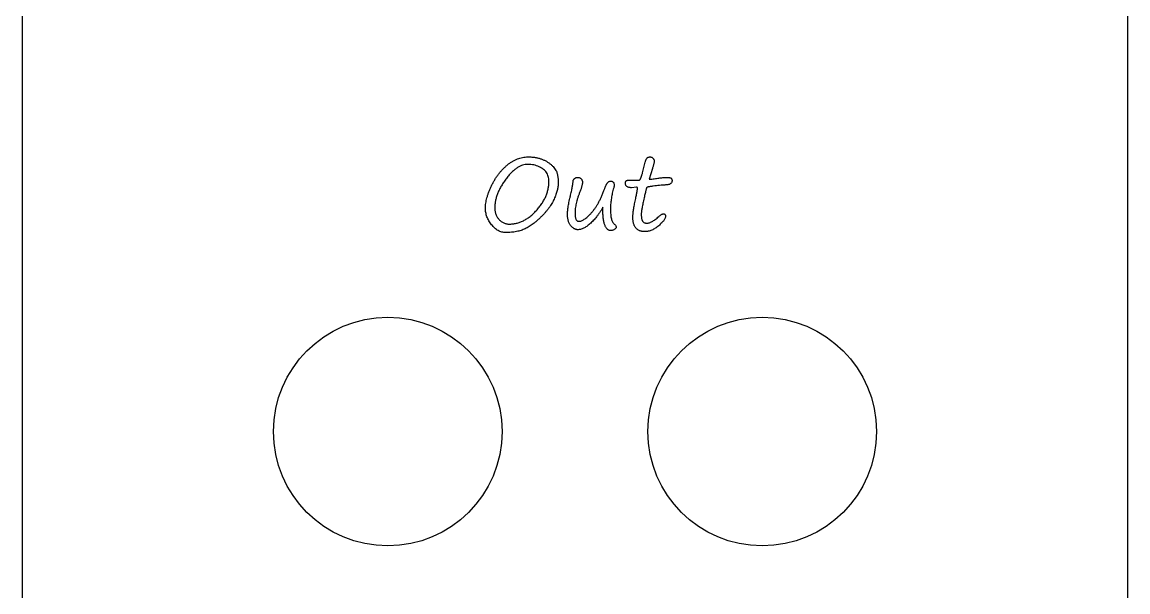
# Model space of a CAD drawing. Extents: x 87 to 117, y 47 to 176.
# Drawn here: x 86.72 to 116.72, y 62.83 to 78.28 of the extents above; entities that cross this region are included whole.
import ezdxf

# ---------------------------------------------------------------- set-up
doc = ezdxf.new("R2010")
doc.units = 0
doc.layers.get('0').update_dxf_attribs({"linetype": 'CONTINUOUS'})

msp = doc.modelspace()

# ---------------------------------------------------------------- linework, layer by layer
at = {"color": 7, "linetype": 'CONTINUOUS'}
for p, q in [((86.719, 172.625), (86.719, 50.625)), ((116.719, 50.625), (116.719, 172.625)), ((103.818, 74.308), (103.734, 74.017)), ((103.164, 73.992), (103.438, 73.992)), ((103.384, 73.802), (103.25, 73.789)), ((102.476, 73.172), (102.476, 73.216))]:
    msp.add_line(p, q, dxfattribs=at)
for centre in [(96.639, 67.175), (106.799, 67.175)]:
    msp.add_circle(centre, 3.1, dxfattribs=at)
for points, knots in [([(99.288, 73.227), (99.289, 73.25), (99.29, 73.296), (99.298, 73.368), (99.311, 73.441), (99.329, 73.517), (99.352, 73.595), (99.381, 73.676), (99.414, 73.759), (99.453, 73.843), (99.495, 73.927), (99.541, 74.007), (99.59, 74.084), (99.643, 74.156), (99.698, 74.225), (99.757, 74.29), (99.819, 74.35), (99.883, 74.407), (99.95, 74.458), (100.017, 74.503), (100.086, 74.54), (100.155, 74.571), (100.225, 74.595), (100.295, 74.613), (100.366, 74.622), (100.414, 74.624), (100.438, 74.625)], [0, 0, 0, 0, 0.035049, 0.071279, 0.1093, 0.148795, 0.190378, 0.233729, 0.279252, 0.326808, 0.374874, 0.422207, 0.468378, 0.514074, 0.558866, 0.603179, 0.647158, 0.690952, 0.733743, 0.774996, 0.814447, 0.853009, 0.890244, 0.927148, 0.963525, 1, 1, 1, 1]), ([(100.44, 74.422), (100.415, 74.421), (100.364, 74.418), (100.288, 74.398), (100.213, 74.367), (100.138, 74.321), (100.062, 74.264), (99.988, 74.194), (99.912, 74.112), (99.839, 74.019), (99.771, 73.92), (99.71, 73.821), (99.658, 73.722), (99.615, 73.624), (99.582, 73.526), (99.559, 73.43), (99.544, 73.334), (99.542, 73.27), (99.541, 73.239)], [0, 0, 0, 0, 0.0469565, 0.095231, 0.145943, 0.2003305, 0.2592008, 0.3231354, 0.3926949, 0.4681268, 0.544769, 0.6178814, 0.6874198, 0.7542857, 0.8183242, 0.8804701, 0.9407583, 1, 1, 1, 1]), ([(100.438, 74.625), (100.473, 74.624), (100.541, 74.623), (100.637, 74.613), (100.725, 74.596), (100.804, 74.572), (100.876, 74.541), (100.944, 74.506), (101.008, 74.464), (101.068, 74.416), (101.121, 74.366), (101.166, 74.315), (101.2, 74.262), (101.221, 74.216), (101.233, 74.178), (101.241, 74.148), (101.248, 74.114), (101.253, 74.078), (101.258, 74.039), (101.261, 73.998), (101.262, 73.954), (101.263, 73.924), (101.263, 73.908)], [0, 0, 0, 0, 0.084864, 0.162464, 0.233672, 0.29909, 0.361157, 0.422541, 0.48404, 0.545756, 0.605301, 0.659603, 0.709915, 0.756685, 0.780393, 0.805665, 0.833201, 0.862448, 0.893775, 0.926909, 0.96251, 1, 1, 1, 1]), ([(101.01, 73.954), (101.009, 73.979), (101.008, 74.026), (100.996, 74.093), (100.977, 74.152), (100.949, 74.204), (100.912, 74.249), (100.866, 74.289), (100.811, 74.326), (100.747, 74.359), (100.677, 74.387), (100.602, 74.407), (100.522, 74.42), (100.468, 74.422), (100.44, 74.422)], [0, 0, 0, 0, 0.089873, 0.170829, 0.243959, 0.312175, 0.380033, 0.453026, 0.532315, 0.619188, 0.710629, 0.803587, 0.899693, 1, 1, 1, 1]), ([(103.438, 73.992), (103.443, 73.992), (103.452, 73.993), (103.465, 73.998), (103.477, 74.006), (103.487, 74.016), (103.494, 74.027), (103.5, 74.039), (103.507, 74.055), (103.515, 74.075), (103.522, 74.099), (103.531, 74.126), (103.541, 74.157), (103.56, 74.228), (103.589, 74.336), (103.612, 74.434), (103.623, 74.482)], [0, 0, 0, 0, 0.024958, 0.050556, 0.077253, 0.10612, 0.12452, 0.149952, 0.181929, 0.220923, 0.267031, 0.319828, 0.380019, 0.446711, 0.726454, 1, 1, 1, 1]), ([(103.623, 74.482), (103.626, 74.493), (103.631, 74.514), (103.642, 74.544), (103.655, 74.568), (103.67, 74.589), (103.687, 74.605), (103.706, 74.616), (103.727, 74.623), (103.741, 74.624), (103.749, 74.625)], [0, 0, 0, 0, 0.168311, 0.31708, 0.451327, 0.57176, 0.681311, 0.78588, 0.890449, 1, 1, 1, 1]), ([(103.749, 74.625), (103.758, 74.624), (103.776, 74.623), (103.8, 74.615), (103.822, 74.602), (103.839, 74.584), (103.852, 74.564), (103.863, 74.544), (103.869, 74.525), (103.87, 74.512), (103.87, 74.506)], [0, 0, 0, 0, 0.146302, 0.279066, 0.41077, 0.5450503, 0.6772769, 0.794292, 0.9023918, 1, 1, 1, 1]), ([(103.87, 74.506), (103.87, 74.503), (103.87, 74.497), (103.867, 74.484), (103.862, 74.467), (103.857, 74.445), (103.849, 74.418), (103.841, 74.385), (103.83, 74.348), (103.822, 74.322), (103.818, 74.308)], [0, 0, 0, 0, 0.036918, 0.097933, 0.183701, 0.295245, 0.433542, 0.5976, 0.786588, 1, 1, 1, 1]), ([(101.263, 73.908), (101.263, 73.893), (101.262, 73.861), (101.256, 73.813), (101.248, 73.762), (101.235, 73.71), (101.22, 73.656), (101.201, 73.6), (101.178, 73.542), (101.153, 73.482), (101.124, 73.422), (101.09, 73.362), (101.053, 73.302), (101.012, 73.243), (100.967, 73.183), (100.918, 73.125), (100.866, 73.066), (100.81, 73.009), (100.753, 72.954), (100.696, 72.902), (100.639, 72.854), (100.584, 72.811), (100.529, 72.771), (100.475, 72.735), (100.421, 72.704), (100.369, 72.676), (100.314, 72.652), (100.256, 72.63), (100.195, 72.613), (100.131, 72.599), (100.062, 72.587), (99.991, 72.58), (99.915, 72.575), (99.864, 72.574), (99.838, 72.574)], [0, 0, 0, 0, 0.021737, 0.044519, 0.068451, 0.093628, 0.120077, 0.147733, 0.177009, 0.207534, 0.239091, 0.271338, 0.304365, 0.338256, 0.373127, 0.408859, 0.445806, 0.483623, 0.521311, 0.557595, 0.592116, 0.625175, 0.657079, 0.687515, 0.716399, 0.744306, 0.771907, 0.800573, 0.830312, 0.861307, 0.893695, 0.927692, 0.963042, 1, 1, 1, 1]), ([(99.931, 72.802), (99.964, 72.803), (100.031, 72.806), (100.129, 72.823), (100.225, 72.852), (100.32, 72.893), (100.411, 72.945), (100.502, 73.009), (100.589, 73.085), (100.673, 73.17), (100.751, 73.261), (100.82, 73.356), (100.878, 73.452), (100.927, 73.549), (100.964, 73.649), (100.99, 73.749), (101.007, 73.851), (101.009, 73.92), (101.01, 73.954)], [0, 0, 0, 0, 0.057854, 0.115311, 0.173239, 0.23237, 0.293229, 0.356876, 0.423667, 0.493998, 0.564717, 0.632468, 0.697239, 0.760066, 0.820981, 0.88096, 0.940341, 1, 1, 1, 1]), ([(101.599, 73.587), (101.604, 73.61), (101.615, 73.654), (101.629, 73.717), (101.641, 73.775), (101.65, 73.828), (101.658, 73.875), (101.664, 73.917), (101.667, 73.954), (101.668, 73.977), (101.668, 73.987)], [0, 0, 0, 0, 0.173766, 0.33318, 0.478063, 0.610388, 0.727526, 0.83242, 0.923154, 1, 1, 1, 1]), ([(101.668, 73.987), (101.671, 73.994), (101.678, 74.006), (101.69, 74.023), (101.704, 74.037), (101.719, 74.048), (101.736, 74.057), (101.754, 74.063), (101.773, 74.067), (101.787, 74.068), (101.794, 74.068)], [0, 0, 0, 0, 0.137771, 0.266356, 0.388424, 0.506505, 0.625115, 0.744593, 0.869699, 1, 1, 1, 1]), ([(101.794, 74.068), (101.803, 74.067), (101.821, 74.067), (101.846, 74.059), (101.868, 74.046), (101.887, 74.028), (101.902, 74.009), (101.913, 73.988), (101.92, 73.967), (101.921, 73.953), (101.921, 73.946)], [0, 0, 0, 0, 0.1422031, 0.2734547, 0.4022487, 0.5325605, 0.6609084, 0.7795012, 0.8902337, 1, 1, 1, 1]), ([(101.921, 73.946), (101.921, 73.937), (101.92, 73.92), (101.917, 73.892), (101.911, 73.863), (101.904, 73.83), (101.894, 73.796), (101.881, 73.759), (101.867, 73.719), (101.857, 73.692), (101.851, 73.678)], [0, 0, 0, 0, 0.089672, 0.18843, 0.296903, 0.41519, 0.545255, 0.68598, 0.837087, 1, 1, 1, 1]), ([(102.504, 73.714), (102.509, 73.726), (102.518, 73.75), (102.531, 73.785), (102.543, 73.816), (102.555, 73.843), (102.566, 73.867), (102.576, 73.888), (102.586, 73.905), (102.598, 73.923), (102.614, 73.941), (102.637, 73.955), (102.663, 73.965), (102.682, 73.966), (102.691, 73.967)], [0, 0, 0, 0, 0.11911, 0.228579, 0.327326, 0.415844, 0.494809, 0.563207, 0.621724, 0.670017, 0.754936, 0.834885, 0.914894, 1, 1, 1, 1]), ([(102.691, 73.967), (102.698, 73.966), (102.712, 73.966), (102.731, 73.96), (102.747, 73.951), (102.76, 73.937), (102.77, 73.92), (102.777, 73.899), (102.781, 73.874), (102.781, 73.857), (102.782, 73.847)], [0, 0, 0, 0, 0.125776, 0.237293, 0.344306, 0.450917, 0.566275, 0.691708, 0.835071, 1, 1, 1, 1]), ([(102.782, 73.847), (102.781, 73.844), (102.78, 73.833), (102.775, 73.813), (102.767, 73.785), (102.761, 73.764), (102.757, 73.751)], [0, 0, 0, 0, 0.116598, 0.320505, 0.614296, 1, 1, 1, 1]), ([(103.086, 73.918), (103.086, 73.924), (103.086, 73.935), (103.09, 73.95), (103.096, 73.963), (103.105, 73.974), (103.116, 73.982), (103.13, 73.988), (103.146, 73.991), (103.158, 73.992), (103.164, 73.992)], [0, 0, 0, 0, 0.141703, 0.264052, 0.379006, 0.490911, 0.598871, 0.717014, 0.851885, 1, 1, 1, 1]), ([(103.25, 73.789), (103.237, 73.79), (103.213, 73.79), (103.179, 73.796), (103.151, 73.806), (103.127, 73.82), (103.108, 73.839), (103.095, 73.862), (103.087, 73.889), (103.086, 73.908), (103.086, 73.918)], [0, 0, 0, 0, 0.1611368, 0.3043309, 0.4297694, 0.5444327, 0.650011, 0.7578461, 0.8733822, 1, 1, 1, 1]), ([(103.415, 73.781), (103.414, 73.784), (103.414, 73.79), (103.407, 73.798), (103.396, 73.801), (103.388, 73.801), (103.384, 73.802)], [0, 0, 0, 0, 0.222352, 0.423195, 0.677559, 1, 1, 1, 1]), ([(104.2, 73.865), (104.168, 73.863), (104.106, 73.859), (104.014, 73.851), (103.927, 73.842), (103.857, 73.833), (103.805, 73.826), (103.771, 73.821), (103.742, 73.816), (103.717, 73.812), (103.698, 73.808), (103.683, 73.804), (103.672, 73.8), (103.664, 73.796), (103.661, 73.784), (103.654, 73.768), (103.647, 73.741), (103.638, 73.705), (103.627, 73.66), (103.615, 73.606), (103.6, 73.543), (103.584, 73.474), (103.569, 73.403), (103.555, 73.336), (103.543, 73.276), (103.533, 73.223), (103.526, 73.176), (103.52, 73.136), (103.517, 73.103), (103.516, 73.083), (103.516, 73.075)], [0, 0, 0, 0, 0.074765, 0.146517, 0.215584, 0.281681, 0.311967, 0.338883, 0.361776, 0.381262, 0.396803, 0.409045, 0.417666, 0.422816, 0.430014, 0.444107, 0.465658, 0.494405, 0.530431, 0.573968, 0.624487, 0.682521, 0.741462, 0.794568, 0.842454, 0.884941, 0.921927, 0.953133, 0.979246, 1, 1, 1, 1]), ([(103.734, 74.017), (103.779, 74.022), (103.866, 74.031), (103.952, 74.044), (103.994, 74.05)], [0, 0, 0, 0, 0.515874, 1, 1, 1, 1]), ([(103.994, 74.05), (104.014, 74.053), (104.05, 74.058), (104.103, 74.064), (104.151, 74.067), (104.181, 74.067), (104.196, 74.068)], [0, 0, 0, 0, 0.289915, 0.551492, 0.788677, 1, 1, 1, 1]), ([(104.196, 74.068), (104.211, 74.068), (104.239, 74.067), (104.276, 74.064), (104.304, 74.059), (104.324, 74.05), (104.337, 74.038), (104.346, 74.023), (104.351, 74.004), (104.351, 73.99), (104.351, 73.983)], [0, 0, 0, 0, 0.225432, 0.407317, 0.543324, 0.640723, 0.719765, 0.80171, 0.893783, 1, 1, 1, 1]), ([(104.351, 73.983), (104.351, 73.974), (104.35, 73.958), (104.343, 73.935), (104.331, 73.915), (104.313, 73.899), (104.292, 73.885), (104.265, 73.875), (104.234, 73.868), (104.212, 73.866), (104.2, 73.865)], [0, 0, 0, 0, 0.119926, 0.227994, 0.333549, 0.441383, 0.558619, 0.686565, 0.833634, 1, 1, 1, 1]), ([(101.516, 73.071), (101.516, 73.086), (101.517, 73.119), (101.521, 73.17), (101.527, 73.227), (101.537, 73.289), (101.549, 73.356), (101.563, 73.429), (101.579, 73.506), (101.592, 73.56), (101.599, 73.587)], [0, 0, 0, 0, 0.088315, 0.187453, 0.296031, 0.415765, 0.546026, 0.686761, 0.838016, 1, 1, 1, 1]), ([(101.851, 73.678), (101.84, 73.65), (101.82, 73.597), (101.793, 73.517), (101.77, 73.439), (101.752, 73.365), (101.737, 73.295), (101.727, 73.226), (101.72, 73.161), (101.719, 73.119), (101.719, 73.098)], [0, 0, 0, 0, 0.147856, 0.288901, 0.423342, 0.550938, 0.671896, 0.78701, 0.896052, 1, 1, 1, 1]), ([(101.821, 72.878), (101.833, 72.879), (101.857, 72.88), (101.893, 72.892), (101.932, 72.909), (101.973, 72.934), (102.016, 72.965), (102.061, 73.003), (102.108, 73.048), (102.158, 73.099), (102.207, 73.157), (102.255, 73.22), (102.302, 73.289), (102.346, 73.364), (102.389, 73.443), (102.429, 73.528), (102.468, 73.619), (102.492, 73.682), (102.504, 73.714)], [0, 0, 0, 0, 0.0305, 0.063883, 0.101631, 0.144036, 0.191027, 0.243597, 0.301737, 0.365849, 0.433873, 0.504844, 0.578804, 0.655992, 0.736477, 0.820566, 0.908427, 1, 1, 1, 1]), ([(102.757, 73.751), (102.745, 73.704), (102.722, 73.611), (102.699, 73.472), (102.683, 73.337), (102.681, 73.248), (102.681, 73.204)], [0, 0, 0, 0, 0.264873, 0.51919, 0.763448, 1, 1, 1, 1]), ([(103.352, 73.427), (103.357, 73.451), (103.366, 73.495), (103.379, 73.557), (103.39, 73.613), (103.399, 73.661), (103.406, 73.701), (103.41, 73.734), (103.414, 73.76), (103.415, 73.775), (103.415, 73.781)], [0, 0, 0, 0, 0.199022, 0.376452, 0.533379, 0.668939, 0.782752, 0.876143, 0.948224, 1, 1, 1, 1]), ([(99.838, 72.574), (99.82, 72.575), (99.785, 72.576), (99.733, 72.587), (99.682, 72.603), (99.634, 72.627), (99.586, 72.656), (99.541, 72.694), (99.496, 72.737), (99.455, 72.786), (99.416, 72.838), (99.382, 72.892), (99.353, 72.947), (99.33, 73.002), (99.311, 73.057), (99.298, 73.113), (99.29, 73.17), (99.289, 73.208), (99.288, 73.227)], [0, 0, 0, 0, 0.05689, 0.113076, 0.16923, 0.227044, 0.286657, 0.349337, 0.414971, 0.485302, 0.55625, 0.624444, 0.690232, 0.754228, 0.816814, 0.878185, 0.938901, 1, 1, 1, 1]), ([(99.541, 73.239), (99.542, 73.224), (99.543, 73.194), (99.548, 73.15), (99.557, 73.109), (99.57, 73.068), (99.587, 73.03), (99.607, 72.994), (99.631, 72.959), (99.658, 72.927), (99.688, 72.898), (99.719, 72.872), (99.751, 72.851), (99.785, 72.833), (99.82, 72.819), (99.856, 72.809), (99.893, 72.803), (99.918, 72.802), (99.931, 72.802)], [0, 0, 0, 0, 0.069509, 0.137055, 0.202531, 0.267068, 0.330897, 0.39444, 0.458816, 0.52449, 0.589532, 0.650991, 0.711136, 0.769439, 0.826561, 0.88346, 0.941443, 1, 1, 1, 1]), ([(102.478, 73.26), (102.463, 73.236), (102.436, 73.19), (102.392, 73.123), (102.348, 73.061), (102.304, 73.002), (102.26, 72.948), (102.216, 72.898), (102.171, 72.852), (102.126, 72.81), (102.081, 72.773), (102.037, 72.74), (101.994, 72.712), (101.952, 72.69), (101.91, 72.672), (101.869, 72.659), (101.829, 72.651), (101.802, 72.651), (101.789, 72.65)], [0, 0, 0, 0, 0.086942, 0.170247, 0.250351, 0.326766, 0.400175, 0.470422, 0.537602, 0.60218, 0.663157, 0.720407, 0.774147, 0.824248, 0.871476, 0.91622, 0.958855, 1, 1, 1, 1]), ([(102.476, 73.216), (102.476, 73.223), (102.476, 73.238), (102.477, 73.252), (102.478, 73.26)], [0, 0, 0, 0, 0.495179, 1, 1, 1, 1]), ([(102.681, 73.204), (102.681, 73.18), (102.681, 73.133), (102.686, 73.065), (102.694, 73.005), (102.705, 72.951), (102.719, 72.904), (102.737, 72.864), (102.757, 72.83), (102.775, 72.812), (102.783, 72.804)], [0, 0, 0, 0, 0.174661, 0.332872, 0.477083, 0.60583, 0.721309, 0.823329, 0.916077, 1, 1, 1, 1]), ([(103.288, 72.99), (103.288, 73.003), (103.289, 73.03), (103.292, 73.072), (103.297, 73.12), (103.305, 73.172), (103.313, 73.229), (103.324, 73.291), (103.337, 73.357), (103.347, 73.403), (103.352, 73.427)], [0, 0, 0, 0, 0.084978, 0.181738, 0.289653, 0.40876, 0.538998, 0.680699, 0.834648, 1, 1, 1, 1]), ([(101.789, 72.65), (101.782, 72.65), (101.767, 72.651), (101.744, 72.656), (101.722, 72.665), (101.699, 72.676), (101.676, 72.691), (101.653, 72.708), (101.63, 72.729), (101.607, 72.753), (101.586, 72.78), (101.567, 72.812), (101.551, 72.846), (101.538, 72.884), (101.528, 72.926), (101.521, 72.971), (101.517, 73.02), (101.516, 73.053), (101.516, 73.071)], [0, 0, 0, 0, 0.0402053, 0.0819192, 0.1254206, 0.1708989, 0.2195638, 0.2716986, 0.3279636, 0.3882417, 0.451993, 0.5172077, 0.5857803, 0.6584769, 0.7357721, 0.8184219, 0.9061437, 1, 1, 1, 1]), ([(101.719, 73.098), (101.719, 73.081), (101.719, 73.049), (101.724, 73.004), (101.732, 72.966), (101.743, 72.934), (101.757, 72.909), (101.775, 72.891), (101.797, 72.88), (101.813, 72.879), (101.821, 72.878)], [0, 0, 0, 0, 0.192917, 0.360184, 0.503396, 0.626768, 0.731784, 0.822343, 0.909238, 1, 1, 1, 1]), ([(102.685, 72.625), (102.677, 72.625), (102.662, 72.626), (102.64, 72.633), (102.619, 72.644), (102.599, 72.66), (102.581, 72.679), (102.564, 72.703), (102.547, 72.731), (102.533, 72.764), (102.519, 72.801), (102.508, 72.842), (102.498, 72.887), (102.49, 72.936), (102.483, 72.989), (102.479, 73.046), (102.476, 73.108), (102.476, 73.15), (102.476, 73.172)], [0, 0, 0, 0, 0.036403, 0.071804, 0.108443, 0.147604, 0.190061, 0.236221, 0.287489, 0.344004, 0.405923, 0.472835, 0.545205, 0.623849, 0.708858, 0.799166, 0.896189, 1, 1, 1, 1]), ([(103.611, 72.599), (103.598, 72.6), (103.573, 72.6), (103.536, 72.605), (103.502, 72.613), (103.47, 72.623), (103.441, 72.637), (103.414, 72.654), (103.39, 72.674), (103.368, 72.697), (103.349, 72.723), (103.333, 72.752), (103.319, 72.785), (103.308, 72.82), (103.299, 72.858), (103.293, 72.899), (103.289, 72.944), (103.288, 72.974), (103.288, 72.99)], [0, 0, 0, 0, 0.067581, 0.13078, 0.191004, 0.248595, 0.303522, 0.357824, 0.411622, 0.465675, 0.521339, 0.578447, 0.638632, 0.702479, 0.769656, 0.841427, 0.918125, 1, 1, 1, 1]), ([(103.516, 73.075), (103.516, 73.063), (103.517, 73.04), (103.518, 73.007), (103.521, 72.978), (103.526, 72.952), (103.53, 72.928), (103.537, 72.908), (103.545, 72.891), (103.557, 72.872), (103.576, 72.854), (103.604, 72.838), (103.637, 72.829), (103.66, 72.828), (103.672, 72.827)], [0, 0, 0, 0, 0.105821, 0.202327, 0.290989, 0.369642, 0.44066, 0.503854, 0.5596, 0.608831, 0.700278, 0.792426, 0.890275, 1, 1, 1, 1]), ([(104.174, 73.017), (104.174, 73.008), (104.172, 72.99), (104.163, 72.961), (104.148, 72.932), (104.127, 72.9), (104.102, 72.867), (104.069, 72.832), (104.032, 72.795), (103.989, 72.757), (103.944, 72.721), (103.898, 72.689), (103.851, 72.661), (103.803, 72.639), (103.756, 72.621), (103.708, 72.609), (103.659, 72.601), (103.627, 72.6), (103.611, 72.599)], [0, 0, 0, 0, 0.035236, 0.074191, 0.11859, 0.168511, 0.224899, 0.288787, 0.359367, 0.437184, 0.516863, 0.592848, 0.665418, 0.735948, 0.803803, 0.869602, 0.935152, 1, 1, 1, 1]), ([(103.672, 72.827), (103.682, 72.828), (103.704, 72.829), (103.737, 72.838), (103.773, 72.853), (103.812, 72.873), (103.854, 72.898), (103.898, 72.929), (103.945, 72.966), (103.977, 72.993), (103.994, 73.007)], [0, 0, 0, 0, 0.081643, 0.172048, 0.275384, 0.391557, 0.520857, 0.665844, 0.825322, 1, 1, 1, 1]), ([(103.994, 73.007), (104.006, 73.018), (104.029, 73.038), (104.061, 73.061), (104.09, 73.076), (104.108, 73.079), (104.116, 73.08)], [0, 0, 0, 0, 0.339721, 0.616826, 0.833497, 1, 1, 1, 1]), ([(104.116, 73.08), (104.125, 73.08), (104.141, 73.079), (104.162, 73.066), (104.173, 73.043), (104.174, 73.026), (104.174, 73.017)], [0, 0, 0, 0, 0.26122, 0.482684, 0.715392, 1, 1, 1, 1]), ([(102.837, 72.724), (102.836, 72.717), (102.834, 72.705), (102.823, 72.686), (102.806, 72.67), (102.783, 72.655), (102.757, 72.642), (102.732, 72.632), (102.708, 72.626), (102.692, 72.625), (102.685, 72.625)], [0, 0, 0, 0, 0.0952137, 0.1980129, 0.3201137, 0.4665963, 0.6192181, 0.7561648, 0.8837685, 1, 1, 1, 1]), ([(102.783, 72.804), (102.791, 72.796), (102.806, 72.782), (102.823, 72.761), (102.834, 72.742), (102.836, 72.729), (102.837, 72.724)], [0, 0, 0, 0, 0.337788, 0.609242, 0.828373, 1, 1, 1, 1])]:
    msp.add_open_spline(points, degree=3, knots=knots, dxfattribs=at)

doc.saveas('drawing.dxf')
